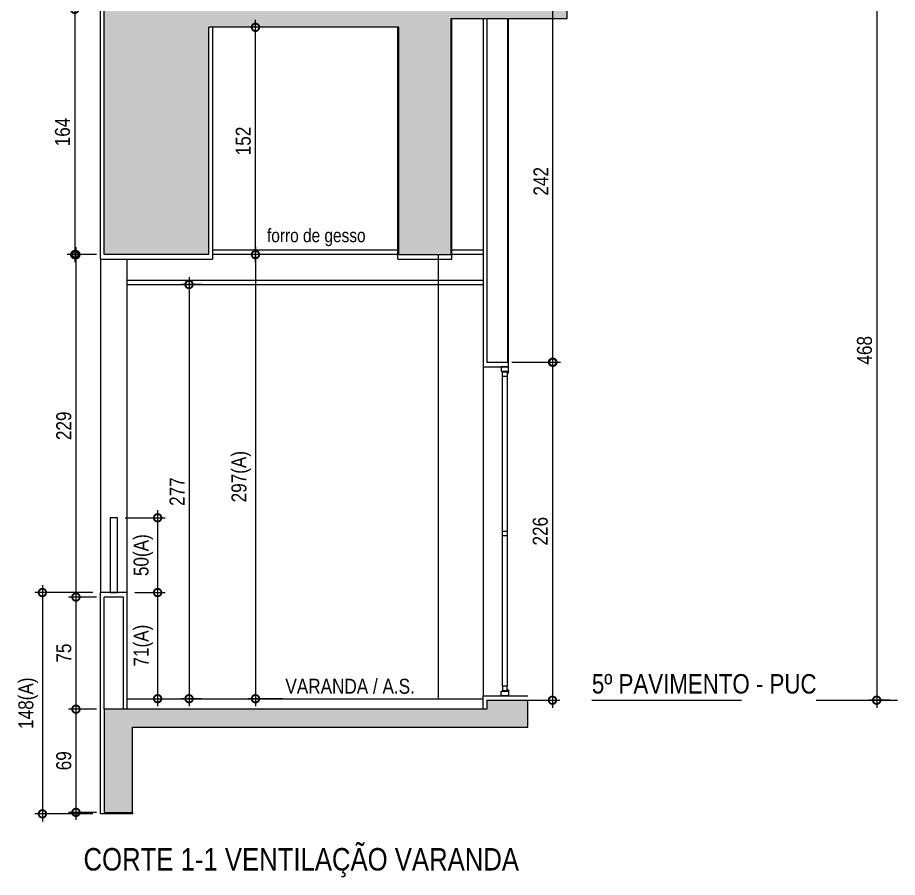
# Model space of a CAD drawing. Header units: metres. Extents: x -23 to 570, y -54 to 184.
# Drawn here: x 27.54 to 33.42, y -34.74 to -28.99 of the extents above; entities that cross this region are included whole.
import ezdxf
from ezdxf.enums import TextEntityAlignment as Align

# ---------------------------------------------------------------- set-up
doc = ezdxf.new("R2010")
doc.units = ezdxf.units.M
doc.header["$PDMODE"] = 35
doc.linetypes.add('DASHEDX2', pattern=[1.5, 1, -0.5])
for name, color, linetype in [('AR-CAIXILHO', 1, 'Continuous'), ('ARQ-ALV ACAB', 4, 'Continuous'), ('ARQ-ALV OSSO', 5, 'Continuous'), ('ARQ-AUX', 7, 'Continuous'), ('ARQ-CAX', 1, 'Continuous'), ('ARQ-DIM', 2, 'Continuous'), ('ARQ-PRJ', 7, 'DASHEDX2'), ('ARQ-TXT', 2, 'Continuous'), ('ES-CORTE', 2, 'Continuous')]:
    doc.layers.add(name, color=color, linetype=linetype)
doc.layers.add('ARQ-AUX1', color=1, linetype='Continuous', plot=False)
doc.styles.add('Adesa', font='ARIALN.TTF')
doc.dimstyles.new('ADESA 1-0050', dxfattribs={"dimtxt": 0.1, "dimasz": 0.1, "dimexe": 0.05, "dimexo": 0.05, "dimgap": 0.03, "dimtad": 1, "dimdec": 1, "dimlfac": 100, "dimzin": 12, "dimtxsty": 'Adesa', "dimblk": 'DOTSMALL', "dimcen": 1, "dimdle": 0.05, "dimclrd": 1, "dimclre": 1, "dimclrt": 256, "dimazin": 3, "dimtm": 1e-09, "dimtfac": 1, "dimtdec": 1, "dimtmove": 1, "dimatfit": 0, "dimldrblk": 'DOTSMALL', "dimfxl": 0.8, "dimtvp": 2, "dimtolj": 1, "dimtzin": 0, "dimarcsym": 0})

# ---------------------------------------------------------------- blocks, each defined once
blk = doc.blocks.new('*U1226')
at = {"color": 7, "linetype": 'ByBlock', "ltscale": 0.5}
for p, q in [((-0.01, 2.1654), (-0.01, 0.0646)), ((-0.04, 0.0646), (-0.04, 1.07))]:
    blk.add_line(p, q, dxfattribs=at)
blk.add_lwpolyline([(-0.04, 1.1), (-0.04, 2.1354)], dxfattribs=at)
at = {"layer": 'AR-CAIXILHO'}
for p, q in [((-0.05, 2.1704, 0), (-0.005, 2.1704, 0)), ((-0.05, 2.1704, 0), (-0.005, 2.1704, 0)), ((-0.045, 2.1704, 0), (-0.005, 2.1704, 0)), ((-0.05, 0.0296, 0), (-0.005, 0.0296, 0)), ((-0.05, 0.0296, 0), (-0.005, 0.0296, 0)), ((-0.045, 0.0296, 0), (-0.005, 0.0296, 0))]:
    blk.add_line(p, q, dxfattribs=at)
for points in [[(0, 2.1604), (0, 2.2), (0, 2.2), (0, 2.2), (-0.05, 2.2), (-0.05, 2.2), (-0.05, 2.2), (-0.05, 2.1704), (-0.05, 2.1704), (-0.005, 2.1704), (-0.005, 2.1604), (0, 2.1604), (0, 2.1604), (0, 2.1604)], [(0, 0.0396), (0, 0), (0, 0), (0, 0), (-0.05, 0), (-0.05, 0), (-0.05, 0), (-0.05, 0.0296), (-0.05, 0.0296), (-0.005, 0.0296), (-0.005, 0.0396), (0, 0.0396), (0, 0.0396), (0, 0.0396)]]:
    blk.add_lwpolyline(points, dxfattribs=at)
at = {"layer": 'AR-CAIXILHO', "color": 1}
for points in [[(-0.04, 2.1654), (-0.01, 2.1654), (-0.01, 2.1354), (-0.04, 2.1354)], [(-0.04, 1.1), (-0.01, 1.1), (-0.01, 1.07), (-0.04, 1.07)], [(-0.04, 0.0346), (-0.01, 0.0346), (-0.01, 0.0646), (-0.04, 0.0646)]]:
    blk.add_lwpolyline(points, close=True, dxfattribs=at)
at = {"layer": 'ARQ-CAX'}
for points in [[(-0.04, 2.1654), (-0.01, 2.1654)], [(-0.04, 0.0346), (-0.01, 0.0346)]]:
    blk.add_lwpolyline(points, dxfattribs=at)
blk = doc.blocks.new('_DotSmall')
at = {"color": 0, "linetype": 'ByBlock', "const_width": 0.5}
blk.add_lwpolyline([(-0.0625, 0, 1), (0.0625, 0, 1)], format="xyb", close=True, dxfattribs=at)
blk = doc.blocks.new('*D1237')
at = {"layer": 'ARQ-DIM', "color": 1, "lineweight": -2, "transparency": 16777216}
for p, q in [((28.4716, -32.7868), (28.4716, -33.5968)), ((28.3186, -32.8368), (28.5216, -32.8368)), ((28.3186, -33.5468), (28.5216, -33.5468))]:
    blk.add_line(p, q, dxfattribs=at)
at = {"layer": 'Defpoints', "color": 0, "transparency": 16777216}
for p in [(28.2686, -32.8368), (28.2686, -33.5468, 0), (28.4716, -33.5468)]:
    blk.add_point(p, dxfattribs=at)
at = {"layer": 'ARQ-DIM', "color": 1, "lineweight": -2, "transparency": 16777216, "xscale": 0.1, "yscale": 0.1, "zscale": 0.1}
for p, rotation in [((28.4716, -32.8368), 90), ((28.4716, -33.5468), 270)]:
    blk.add_blockref('_DotSmall', p, dxfattribs=dict(at, rotation=rotation))
at = {"layer": 'ARQ-DIM', "transparency": 16777216, "insert": (28.3761, -33.1918), "char_height": 0.1, "attachment_point": 5, "rotation": 90, "style": 'Adesa'}
blk.add_mtext('\\A1;71(A)', dxfattribs=at)
blk = doc.blocks.new('*D1238')
at = {"layer": 'ARQ-DIM', "color": 1, "lineweight": -2, "transparency": 16777216}
for p, q in [((28.4716, -32.2868), (28.4716, -32.8868)), ((28.2536, -32.3368), (28.5216, -32.3368)), ((28.3186, -32.8368), (28.5216, -32.8368))]:
    blk.add_line(p, q, dxfattribs=at)
at = {"layer": 'Defpoints', "color": 0, "transparency": 16777216}
for p in [(28.2036, -32.3368, 0), (28.2686, -32.8368), (28.4716, -32.8368)]:
    blk.add_point(p, dxfattribs=at)
at = {"layer": 'ARQ-DIM', "color": 1, "lineweight": -2, "transparency": 16777216, "xscale": 0.1, "yscale": 0.1, "zscale": 0.1}
for p, rotation in [((28.4716, -32.3368), 90), ((28.4716, -32.8368), 270)]:
    blk.add_blockref('_DotSmall', p, dxfattribs=dict(at, rotation=rotation))
at = {"layer": 'ARQ-DIM', "transparency": 16777216, "insert": (28.3761, -32.5868), "char_height": 0.1, "attachment_point": 5, "rotation": 90, "style": 'Adesa'}
blk.add_mtext('\\A1;50(A)', dxfattribs=at)
blk = doc.blocks.new('*D1255')
at = {"layer": 'ARQ-DIM', "color": 1, "lineweight": -2, "transparency": 16777216}
for p, q in [((27.9255, -33.5668), (27.9255, -34.3568)), ((28.0636, -33.6168), (27.8755, -33.6168)), ((28.0636, -34.3068), (27.8755, -34.3068))]:
    blk.add_line(p, q, dxfattribs=at)
at = {"layer": 'Defpoints', "color": 0, "transparency": 16777216}
for p in [(28.1136, -33.6168), (27.9255, -34.3068), (28.1136, -34.3068)]:
    blk.add_point(p, dxfattribs=at)
at = {"layer": 'ARQ-DIM', "color": 1, "lineweight": -2, "transparency": 16777216, "xscale": 0.1, "yscale": 0.1, "zscale": 0.1}
for p, rotation in [((27.9255, -33.6168), 90), ((27.9255, -34.3068), 270)]:
    blk.add_blockref('_DotSmall', p, dxfattribs=dict(at, rotation=rotation))
at = {"layer": 'ARQ-DIM', "transparency": 16777216, "insert": (27.8445, -33.9618), "char_height": 0.1, "attachment_point": 5, "rotation": 90, "style": 'Adesa'}
blk.add_mtext('\\A1;69', dxfattribs=at)
blk = doc.blocks.new('*D1256')
at = {"layer": 'ARQ-DIM', "color": 1, "lineweight": -2, "transparency": 16777216}
for p, q in [((27.9255, -32.8168), (27.9255, -33.6668)), ((28.0636, -32.8668), (27.8755, -32.8668)), ((28.0636, -33.6168), (27.8755, -33.6168))]:
    blk.add_line(p, q, dxfattribs=at)
at = {"layer": 'Defpoints', "color": 0, "transparency": 16777216}
for p in [(28.1136, -32.8668, 0), (27.9255, -33.6168), (28.1136, -33.6168)]:
    blk.add_point(p, dxfattribs=at)
at = {"layer": 'ARQ-DIM', "color": 1, "lineweight": -2, "transparency": 16777216, "xscale": 0.1, "yscale": 0.1, "zscale": 0.1}
for p, rotation in [((27.9255, -32.8668), 90), ((27.9255, -33.6168), 270)]:
    blk.add_blockref('_DotSmall', p, dxfattribs=dict(at, rotation=rotation))
at = {"layer": 'ARQ-DIM', "transparency": 16777216, "insert": (27.8447, -33.2418), "char_height": 0.1, "attachment_point": 5, "rotation": 90, "style": 'Adesa'}
blk.add_mtext('\\A1;75', dxfattribs=at)
blk = doc.blocks.new('*D1257')
at = {"layer": 'ARQ-DIM', "color": 1, "lineweight": -2, "transparency": 16777216}
for p, q in [((27.7013, -32.7868), (27.7013, -34.3668)), ((28.0386, -32.8368), (27.6513, -32.8368)), ((28.0386, -34.3168), (27.6513, -34.3168))]:
    blk.add_line(p, q, dxfattribs=at)
at = {"layer": 'Defpoints', "color": 0, "transparency": 16777216}
for p in [(28.0886, -32.8368), (27.7013, -34.3168), (28.0886, -34.3168)]:
    blk.add_point(p, dxfattribs=at)
at = {"layer": 'ARQ-DIM', "color": 1, "lineweight": -2, "transparency": 16777216, "xscale": 0.1, "yscale": 0.1, "zscale": 0.1}
for p, rotation in [((27.7013, -32.8368), 90), ((27.7013, -34.3168), 270)]:
    blk.add_blockref('_DotSmall', p, dxfattribs=dict(at, rotation=rotation))
at = {"layer": 'ARQ-DIM', "transparency": 16777216, "insert": (27.6058, -33.5768), "char_height": 0.1, "attachment_point": 5, "rotation": 90, "style": 'Adesa'}
blk.add_mtext('\\A1;148(A)', dxfattribs=at)
blk = doc.blocks.new('*D1259')
at = {"layer": 'ARQ-DIM', "color": 1, "lineweight": -2, "transparency": 16777216}
for p, q in [((27.9255, -30.5268), (27.9255, -32.9168)), ((28.0636, -30.5768), (27.8755, -30.5768)), ((28.0636, -32.8668), (27.8755, -32.8668))]:
    blk.add_line(p, q, dxfattribs=at)
at = {"layer": 'Defpoints', "color": 0, "transparency": 16777216}
for p in [(28.1136, -30.5768, 0), (27.9255, -32.8668), (28.1136, -32.8668, 0)]:
    blk.add_point(p, dxfattribs=at)
at = {"layer": 'ARQ-DIM', "color": 1, "lineweight": -2, "transparency": 16777216, "xscale": 0.1, "yscale": 0.1, "zscale": 0.1}
for p, rotation in [((27.9255, -30.5768), 90), ((27.9255, -32.8668), 270)]:
    blk.add_blockref('_DotSmall', p, dxfattribs=dict(at, rotation=rotation))
at = {"layer": 'ARQ-DIM', "transparency": 16777216, "insert": (27.8445, -31.7218), "char_height": 0.1, "attachment_point": 5, "rotation": 90, "style": 'Adesa'}
blk.add_mtext('\\A1;229', dxfattribs=at)
blk = doc.blocks.new('*D1260')
at = {"layer": 'ARQ-DIM', "color": 1, "lineweight": -2, "transparency": 16777216}
for p, q in [((28.0636, -28.9368), (27.8671, -28.9368)), ((27.9171, -28.8868), (27.9171, -30.6268)), ((28.0636, -30.5768), (27.8671, -30.5768))]:
    blk.add_line(p, q, dxfattribs=at)
at = {"layer": 'Defpoints', "color": 0, "transparency": 16777216}
for p in [(28.1136, -28.9368, 0), (27.9171, -30.5768), (28.1136, -30.5768, 0)]:
    blk.add_point(p, dxfattribs=at)
at = {"layer": 'ARQ-DIM', "color": 1, "lineweight": -2, "transparency": 16777216, "xscale": 0.1, "yscale": 0.1, "zscale": 0.1}
for p, rotation in [((27.9171, -28.9368), 90), ((27.9171, -30.5768), 270)]:
    blk.add_blockref('_DotSmall', p, dxfattribs=dict(at, rotation=rotation))
at = {"layer": 'ARQ-DIM', "transparency": 16777216, "insert": (27.8361, -29.7568), "char_height": 0.1, "attachment_point": 5, "rotation": 90, "style": 'Adesa'}
blk.add_mtext('\\A1;164', dxfattribs=at)
blk = doc.blocks.new('*D1239')
at = {"layer": 'ARQ-DIM', "color": 1, "lineweight": -2, "transparency": 16777216}
for p, q in [((29.1257, -30.5268), (29.1257, -33.5968)), ((29.3086, -30.5768), (29.0757, -30.5768)), ((29.3086, -33.5468), (29.0757, -33.5468))]:
    blk.add_line(p, q, dxfattribs=at)
at = {"layer": 'Defpoints', "color": 0, "transparency": 16777216}
for p in [(29.3586, -30.5768, 0), (29.1257, -33.5468), (29.3586, -33.5468, 0)]:
    blk.add_point(p, dxfattribs=at)
at = {"layer": 'ARQ-DIM', "color": 1, "lineweight": -2, "transparency": 16777216, "xscale": 0.1, "yscale": 0.1, "zscale": 0.1}
for p, rotation in [((29.1257, -30.5768), 90), ((29.1257, -33.5468), 270)]:
    blk.add_blockref('_DotSmall', p, dxfattribs=dict(at, rotation=rotation))
at = {"layer": 'ARQ-DIM', "transparency": 16777216, "insert": (29.0302, -32.0618), "char_height": 0.1, "attachment_point": 5, "rotation": 90, "style": 'Adesa'}
blk.add_mtext('\\A1;297(A)', dxfattribs=at)
blk = doc.blocks.new('*D1229')
at = {"layer": 'ARQ-DIM', "color": 1, "lineweight": -2, "transparency": 16777216}
for p, q in [((29.1422, -29.0568), (29.0757, -29.0568)), ((29.1257, -30.6268), (29.1257, -29.0068)), ((29.1422, -30.5768), (29.0757, -30.5768))]:
    blk.add_line(p, q, dxfattribs=at)
at = {"layer": 'Defpoints', "color": 0, "transparency": 16777216}
for p in [(29.1257, -29.0568), (29.1922, -29.0568, 0), (29.1922, -30.5768)]:
    blk.add_point(p, dxfattribs=at)
at = {"layer": 'ARQ-DIM', "color": 1, "lineweight": -2, "transparency": 16777216, "xscale": 0.1, "yscale": 0.1, "zscale": 0.1}
for p, rotation in [((29.1257, -29.0568), 90), ((29.1257, -30.5768), 270)]:
    blk.add_blockref('_DotSmall', p, dxfattribs=dict(at, rotation=rotation))
at = {"layer": 'ARQ-DIM', "transparency": 16777216, "insert": (29.0447, -29.8168), "char_height": 0.1, "attachment_point": 5, "rotation": 90, "style": 'Adesa'}
blk.add_mtext('\\A1;152', dxfattribs=at)
blk = doc.blocks.new('*D1240')
at = {"layer": 'ARQ-DIM', "color": 1, "lineweight": -2, "transparency": 16777216}
for p, q in [((31.1115, -31.2468), (31.1115, -33.6068)), ((30.8629, -31.2968), (31.1615, -31.2968)), ((30.8629, -33.5568), (31.1615, -33.5568))]:
    blk.add_line(p, q, dxfattribs=at)
at = {"layer": 'Defpoints', "color": 0, "transparency": 16777216}
for p in [(30.8129, -31.2968), (30.8129, -33.5568), (31.1115, -33.5568)]:
    blk.add_point(p, dxfattribs=at)
at = {"layer": 'ARQ-DIM', "color": 1, "lineweight": -2, "transparency": 16777216, "xscale": 0.1, "yscale": 0.1, "zscale": 0.1}
for p, rotation in [((31.1115, -31.2968), 90), ((31.1115, -33.5568), 270)]:
    blk.add_blockref('_DotSmall', p, dxfattribs=dict(at, rotation=rotation))
at = {"layer": 'ARQ-DIM', "transparency": 16777216, "insert": (31.0304, -32.4268), "char_height": 0.1, "attachment_point": 5, "rotation": 90, "style": 'Adesa'}
blk.add_mtext('\\A1;226', dxfattribs=at)
blk = doc.blocks.new('*D1230')
at = {"layer": 'ARQ-DIM', "color": 1, "lineweight": -2, "transparency": 16777216}
for p, q in [((30.8397, -28.8768), (31.1648, -28.8768)), ((31.1148, -31.3468), (31.1148, -28.8268)), ((30.8397, -31.2968), (31.1648, -31.2968))]:
    blk.add_line(p, q, dxfattribs=at)
at = {"layer": 'Defpoints', "color": 0, "transparency": 16777216}
for p in [(30.7897, -28.8768), (31.1148, -28.8768), (30.7897, -31.2968)]:
    blk.add_point(p, dxfattribs=at)
at = {"layer": 'ARQ-DIM', "color": 1, "lineweight": -2, "transparency": 16777216, "xscale": 0.1, "yscale": 0.1, "zscale": 0.1}
for p, rotation in [((31.1148, -28.8768), 90), ((31.1148, -31.2968), 270)]:
    blk.add_blockref('_DotSmall', p, dxfattribs=dict(at, rotation=rotation))
at = {"layer": 'ARQ-DIM', "transparency": 16777216, "insert": (31.0345, -30.0868), "char_height": 0.1, "attachment_point": 5, "rotation": 90, "style": 'Adesa'}
blk.add_mtext('\\A1;242', dxfattribs=at)
blk = doc.blocks.new('*D1232')
at = {"layer": 'ARQ-DIM', "color": 1, "lineweight": -2, "transparency": 16777216}
for p, q in [((33.3676, -28.8768), (33.229, -28.8768)), ((33.279, -28.8268), (33.279, -33.6068)), ((33.3676, -33.5568), (33.229, -33.5568))]:
    blk.add_line(p, q, dxfattribs=at)
at = {"layer": 'Defpoints', "color": 0, "transparency": 16777216}
for p in [(33.4176, -28.8768, 0), (33.279, -33.5568), (33.4176, -33.5568, 0)]:
    blk.add_point(p, dxfattribs=at)
at = {"layer": 'ARQ-DIM', "color": 1, "lineweight": -2, "transparency": 16777216, "xscale": 0.1, "yscale": 0.1, "zscale": 0.1}
for p, rotation in [((33.279, -28.8768), 90), ((33.279, -33.5568), 270)]:
    blk.add_blockref('_DotSmall', p, dxfattribs=dict(at, rotation=rotation))
at = {"layer": 'ARQ-DIM', "transparency": 16777216, "insert": (33.198, -31.2168), "char_height": 0.1, "attachment_point": 5, "rotation": 90, "style": 'Adesa'}
blk.add_mtext('\\A1;468', dxfattribs=at)
blk = doc.blocks.new('*D1441')
at = {"layer": 'ARQ-DIM', "color": 1, "lineweight": -2, "transparency": 16777216}
for p, q in [((28.6817, -30.7268), (28.6817, -33.5968)), ((28.7636, -30.7768), (28.6317, -30.7768)), ((28.7636, -33.5468), (28.6317, -33.5468))]:
    blk.add_line(p, q, dxfattribs=at)
at = {"layer": 'Defpoints', "color": 0, "transparency": 16777216}
for p in [(28.8136, -30.7768, 0), (28.6817, -33.5468), (28.8136, -33.5468, 0)]:
    blk.add_point(p, dxfattribs=at)
at = {"layer": 'ARQ-DIM', "color": 1, "lineweight": -2, "transparency": 16777216, "xscale": 0.1, "yscale": 0.1, "zscale": 0.1}
for p, rotation in [((28.6817, -30.7768), 90), ((28.6817, -33.5468), 270)]:
    blk.add_blockref('_DotSmall', p, dxfattribs=dict(at, rotation=rotation))
at = {"layer": 'ARQ-DIM', "transparency": 16777216, "insert": (28.6015, -32.1618), "char_height": 0.1, "attachment_point": 5, "rotation": 90, "style": 'Adesa'}
blk.add_mtext('\\A1;277', dxfattribs=at)

msp = doc.modelspace()

# ---------------------------------------------------------------- hatches: boundary and pattern name
h = msp.add_hatch(color=8)
h.dxf.hatch_style = 1
h.paths.add_polyline_path([(28.8136, -29.0568), (30.0836, -29.0568), (30.0836, -30.5768), (30.4336, -30.5768), (30.4336, -28.9968), (31.2088, -28.9968), (31.2088, -28.8768), (30.2036, -28.8768), (30.2036, -28.9368), (28.1136, -28.9368), (28.1136, -30.5768), (28.8136, -30.5768)])
h = msp.add_hatch(color=8)
h.dxf.hatch_style = 1
h.paths.add_polyline_path([(30.9471, -33.5568), (30.6736, -33.5568), (30.6736, -33.6168), (28.1136, -33.6168), (28.1136, -34.3068), (28.3036, -34.3068), (28.3036, -33.7368), (30.9471, -33.7368)])

# ---------------------------------------------------------------- linework, layer by layer
at = {"color": 8, "elevation": 0}
for points in [[(31.2088, -28.9968), (31.2088, -28.8768)], [(30.9471, -33.7368), (30.9471, -33.5568)]]:
    msp.add_lwpolyline(points, dxfattribs=at)
at = {"layer": 'ARQ-ALV ACAB'}
for p, q in [((30.4386, -30.6068, 0), (30.4386, -28.9968, 0)), ((28.8386, -29.0568, 0), (28.8386, -30.6068, 0)), ((30.0786, -30.6068, 0), (30.0786, -29.0568, 0)), ((30.0786, -30.6068, 0), (30.4386, -30.6068, 0)), ((28.0886, -34.3168, 0), (28.0886, -32.8368, 0)), ((28.2686, -33.6168, 0), (28.2686, -32.8368, 0)), ((30.6486, -33.5268), (30.9471, -33.5268)), ((30.6486, -33.6168, 0), (30.6486, -33.5268, 0))]:
    msp.add_line(p, q, dxfattribs=at)
at = {"layer": 'ARQ-ALV ACAB', "elevation": 0}
for points in [[(28.0886, -30.6068), (28.0886, -28.9118)], [(28.0886, -30.6068), (28.8386, -30.6068)], [(28.0886, -30.6068), (28.8386, -30.6068)], [(28.0886, -30.6068), (28.2686, -30.6068)], [(28.2686, -30.7468), (30.6486, -30.7468)], [(28.2686, -30.7768), (30.6486, -30.7768)], [(28.2686, -32.8368), (28.0886, -32.8368)], [(28.2686, -33.5468), (30.6486, -33.5468)]]:
    msp.add_lwpolyline(points, dxfattribs=at)
at = {"layer": 'ARQ-ALV ACAB'}
for points in [[(30.6479, -28.9968), (30.6479, -31.3268), (30.8179, -31.3268), (30.8179, -28.9968)], [(28.3036, -34.3068), (28.3036, -34.3168), (28.0886, -34.3168)]]:
    msp.add_lwpolyline(points, dxfattribs=at)
at = {"layer": 'ARQ-ALV OSSO'}
for p, q in [((28.1136, -33.6168), (28.1136, -32.8668, 0)), ((28.2436, -33.6168, 0), (28.2436, -32.8668, 0))]:
    msp.add_line(p, q, dxfattribs=at)
msp.add_lwpolyline([(30.6729, -28.9968), (30.6729, -31.2968), (30.8129, -31.2968), (30.8129, -28.9968)], dxfattribs=at)
at = {"layer": 'ARQ-ALV OSSO', "elevation": 0}
msp.add_lwpolyline([(28.2436, -32.8668), (28.1136, -32.8668)], dxfattribs=at)
at = {"layer": 'ARQ-AUX'}
for points in [[(28.0886, -30.6068), (28.0886, -32.8368)], [(30.6486, -31.3268), (30.6486, -33.5268)]]:
    msp.add_lwpolyline(points, dxfattribs=at)
at = {"layer": 'ARQ-AUX', "elevation": 0}
msp.add_lwpolyline([(28.2686, -32.8368), (28.2686, -30.6068)], dxfattribs=at)
at = {"layer": 'ARQ-AUX1'}
msp.add_line((30.3486, -33.5468, 0), (30.3486, -30.5768, 0), dxfattribs=at)
at = {"layer": 'ARQ-AUX1', "elevation": 0}
for points in [[(30.0786, -30.5468), (28.8386, -30.5468)], [(30.0786, -30.5768), (28.8386, -30.5768)], [(30.6479, -30.5468), (30.4386, -30.5468)], [(30.6479, -30.5768), (30.4386, -30.5768)]]:
    msp.add_lwpolyline(points, dxfattribs=at)
msp.add_lwpolyline([(28.2036, -32.3368), (28.1536, -32.3368), (28.1536, -32.8368), (28.2036, -32.8368)], close=True, dxfattribs=at)
at = {"layer": 'ARQ-PRJ', "elevation": 0}
msp.add_lwpolyline([(31.3749, -33.5568), (33.4176, -33.5568)], dxfattribs=at)
at = {"layer": 'ES-CORTE'}
for p, q in [((30.4336, -28.9968, 0), (31.2088, -28.9968, 0)), ((30.0836, -30.5768, 0), (30.4336, -30.5768, 0)), ((30.6736, -33.5568), (30.9471, -33.5568)), ((28.3036, -33.7368), (30.9471, -33.7368))]:
    msp.add_line(p, q, dxfattribs=at)
at = {"layer": 'ES-CORTE', "elevation": 0}
for points in [[(28.1136, -30.5768), (28.1136, -28.9368)], [(30.4336, -30.5768), (30.4336, -28.9968)], [(30.0836, -29.0568), (28.8136, -29.0568)], [(28.8136, -30.5768), (28.8136, -29.0568)], [(30.0836, -30.5768), (30.0836, -29.0568)], [(28.8136, -30.5768), (28.1136, -30.5768)]]:
    msp.add_lwpolyline(points, dxfattribs=at)
at = {"layer": 'ES-CORTE'}
for points in [[(30.6736, -33.5568), (30.6736, -33.6168), (28.1136, -33.6168)], [(28.1136, -33.6168), (28.1136, -34.3068), (28.3036, -34.3068)], [(28.3036, -34.3068), (28.3036, -33.7368)]]:
    msp.add_lwpolyline(points, dxfattribs=at)

# ---------------------------------------------------------------- block references
at = {"layer": 'ARQ-ALV OSSO'}
msp.add_blockref('*U1226', (30.8179, -33.5268), dxfattribs=at)

# ---------------------------------------------------------------- texts
at = {"layer": 'ARQ-TXT', "style": 'Adesa'}
for s, height, p in [('forro de gesso', 0.09, (29.5325, -30.4598, 0)), ('VARANDA / A.S.', 0.1, (29.7587, -33.4614, 0))]:
    msp.add_text(s, height=height, dxfattribs=at).set_placement(p, align=Align.MIDDLE)
at = {"layer": 'ARQ-TXT', "ltscale": 0.5, "style": 'Adesa'}
for s, height, p in [('5º PAVIMENTO - PUC', 0.13, (31.3749, -33.5122, 0)), ('CORTE 1-1 VENTILAÇÃO VARANDA', 0.15, (27.9761, -34.6956))]:
    msp.add_text(s, height=height, dxfattribs=at).set_placement(p)

# ---------------------------------------------------------------- dimensions: what is measured, and where the dimension line sits
at = {"layer": 'ARQ-DIM'}
for base, p1, p2, picture, middle in [((31.1148, -28.8768), (30.7897, -31.2968), (30.7897, -28.8768), '*D1230', (31.0345, -30.0868)), ((33.279, -33.5568), (33.4176, -28.8768, 0), (33.4176, -33.5568, 0), '*D1232', (33.198, -31.2168)), ((27.9171, -30.5768), (28.1136, -28.9368, 0), (28.1136, -30.5768, 0), '*D1260', (27.8361, -29.7568)), ((29.1257, -29.0568, 0), (29.1922, -30.5768, 0), (29.1922, -29.0568, 0), '*D1229', (29.0447, -29.8168, 0)), ((27.9255, -32.8668), (28.1136, -30.5768, 0), (28.1136, -32.8668, 0), '*D1259', (27.8445, -31.7218)), ((28.6817, -33.5468), (28.8136, -30.7768, 0), (28.8136, -33.5468, 0), '*D1441', (28.6015, -32.1618)), ((31.1115, -33.5568), (30.8129, -31.2968), (30.8129, -33.5568), '*D1240', (31.0304, -32.4268)), ((27.9255, -33.6168), (28.1136, -32.8668, 0), (28.1136, -33.6168), '*D1256', (27.8447, -33.2418)), ((27.9255, -34.3068), (28.1136, -33.6168), (28.1136, -34.3068), '*D1255', (27.8445, -33.9618))]:
    dim = msp.add_linear_dim(base=base, p1=p1, p2=p2, angle=90, dimstyle='ADESA 1-0050', dxfattribs=at)
    dim.commit()
    dim.dimension.update_dxf_attribs({"geometry": picture, "text_midpoint": middle})
for base, p1, p2, picture, middle in [((29.1257, -33.5468, 0), (29.3586, -30.5768, 0), (29.3586, -33.5468, 0), '*D1239', (29.0302, -32.0618, 0)), ((28.4716, -32.8368, 0), (28.2036, -32.3368, 0), (28.2686, -32.8368, 0), '*D1238', (28.3761, -32.5868, 0)), ((27.7013, -34.3168), (28.0886, -32.8368), (28.0886, -34.3168), '*D1257', (27.6058, -33.5768)), ((28.4716, -33.5468, 0), (28.2686, -32.8368, 0), (28.2686, -33.5468, 0), '*D1237', (28.3761, -33.1918, 0))]:
    dim = msp.add_linear_dim(base=base, p1=p1, p2=p2, angle=90, text='<>(A)', dimstyle='ADESA 1-0050', dxfattribs=at)
    dim.commit()
    dim.dimension.update_dxf_attribs({"geometry": picture, "text_midpoint": middle})

doc.saveas('drawing.dxf')
